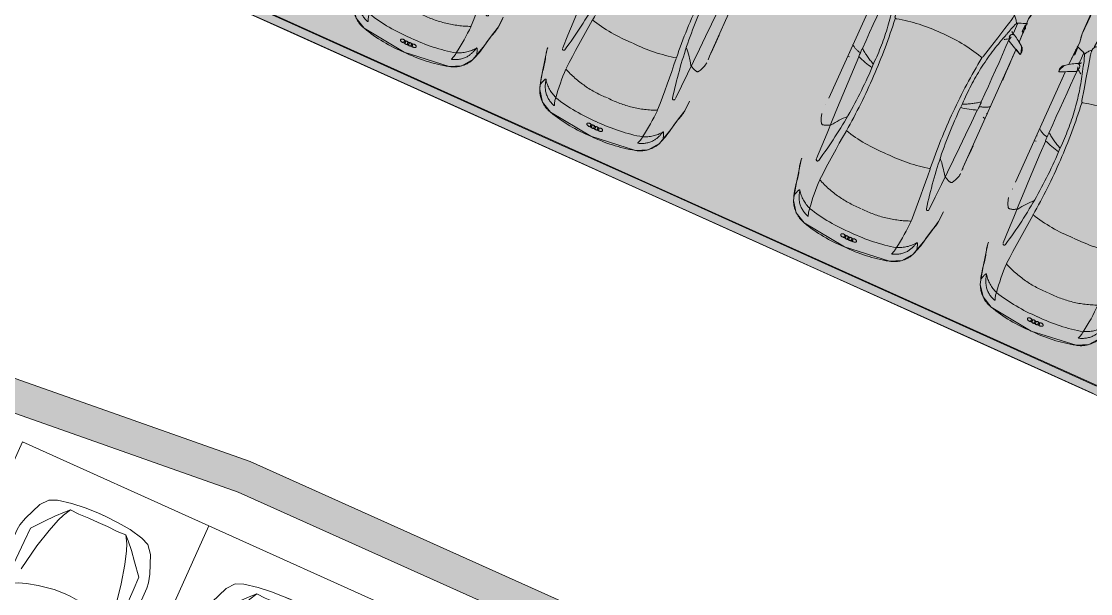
# Model space of a CAD drawing. Header units: metres. Extents: x -13933 to 152404, y -7861 to 21912.
# Drawn here: x 116843 to 118151, y 6094 to 6793 of the extents above; entities that cross this region are included whole.
import ezdxf
from ezdxf.xclip import XClip

# ---------------------------------------------------------------- set-up
doc = ezdxf.new("R2010")
doc.units = ezdxf.units.M
doc.header["$LTSCALE"] = 100
doc.header["$MEASUREMENT"] = 0
doc.header["$XCLIPFRAME"] = 0
doc.layers.get('0').update_dxf_attribs({"color": 9, "lineweight": 9})
for name, color, linetype, lineweight in [('04', 9, 'Continuous', 9), ('06B', 9, 'Continuous', 9), ('06D', 9, 'Continuous', 9), ('09', 9, 'Continuous', 9)]:
    doc.layers.add(name, color=color, linetype=linetype, lineweight=lineweight)

# ---------------------------------------------------------------- blocks, each defined once
blk = doc.blocks.new('p-araba-10')
for points in [[(-193.7946515953372, -2.391985443406156), (-193.7946515953372, 5.335690907420939), (-192.9446603355027, 22.22289716773957), (-191.1343508511054, 38.93531647465716), (-187.6447102801176, 56.59160204151703), (-183.4097955941252, 66.35645079905225), (-173.8844029613829, 74.24433113962004), (-151.2714402148121, 83.47939412597042), (-141.1894990330038, 86.29693780564413), (-134.4818931684131, 87.06637284766475), (-72.47454634953465, 87.27792136419157), (-61.37456853537878, 86.96089897568163), (-45.80797869517119, 86.77968660414628), (-43.98216578320716, 86.69688539662457), (-42.48757636609662, 90.54232733759271), (-39.06058796141588, 95.92556130162848), (-35.28961942424939, 99.56732487659613), (-31.16356867497962, 101.5281495497766), (-25.08713004989841, 101.8897061243915), (-22.62401783232053, 99.42752378272415), (-26.03112483520817, 92.75779106507252), (-28.43438111791329, 88.23908721069164), (-29.23044434502663, 86.74229554577325), (12.67796832371095, 87.5864527811209), (14.66985345240391, 88.35852471650287), (27.59592798743688, 88.18962056421152), (29.71225956566923, 87.5110533529223), (71.74465721946035, 87.11365386146645), (127.907173206855, 86.6577619465679), (159.9596585794788, 87.22787608978979), (177.4583239854255, 87.11279642833686), (187.3207639684406, 85.7044076233724), (198.3576960887148, 82.41805237434164), (207.0429049775849, 78.0176222933078), (214.099722343366, 72.2010371620272), (217.0853713837714, 65.01382188285059), (219.972124850101, 58.06467335952038), (223.2213249290798, 37.27381372782111), (225, 11.23466373271367), (225, -11.23466373271367), (223.2213249290798, -37.27381372758828), (219.972124850101, -58.06467335928755), (217.0853713837714, -65.01382188264688), (214.099722343366, -72.20103716179437), (207.0429049775703, -78.01762229307495), (198.3576960887148, -82.4180523741379), (187.3207639684406, -85.70440762313955), (177.4583239854109, -87.11279642810403), (159.9596585794934, -87.22787608955696), (127.9071732068696, -86.65776194633509), (71.74465721946035, -87.11365386126272), (29.71225956566923, -87.5110533527186), (27.59592798743688, -88.18962056400778), (14.66985345240391, -88.35852471627004), (12.67796832371095, -87.58645278088807), (-29.23044434501207, -86.74229554554041), (-28.43438111791329, -88.23908721042973), (-26.03112483520817, -92.75779106483971), (-22.62401783232053, -99.42752378249132), (-25.08713004989841, -101.8897061241878), (-31.16356867500872, -101.5281495495728), (-35.28961942424939, -99.56732487633415), (-39.06058796141588, -95.92556130139565), (-42.48757636609662, -90.542327337389), (-43.98216578320716, -86.69688539639174), (-45.80797869517119, -86.77968660394255), (-61.37456853537878, -86.9608989754779), (-72.47454634956375, -87.27792136398784), (-134.4818931684276, -87.06637284746101), (-141.1894990330038, -86.2969378054113), (-151.2714402148121, -83.47939412573758), (-173.8844029613974, -74.24433113938721), (-183.4097955941252, -66.35645079881942), (-187.644710280103, -56.5916020412842), (-191.1343508511054, -38.93531647442433), (-192.9446603355027, -22.22289716750674), (-193.7946515953372, -5.335690907188108), (-193.7946515953372, 2.391985443609883)], [(-92.98041732398269, -62.46545957286435), (-126.3407780398411, -56.34466668996902), (-149.4607751506846, -50.64599693204218), (-165.5075315705035, -45.58051337573853), (-173.7420508244977, -42.30905486705887), (-183.4545614163799, -36.92697770516679), (-182.7155649415654, -25.63516972759681), (-183.2434195664391, -12.44380516409001), (-183.2434195664245, 0.1671394717268413), (-183.2434195664245, 12.77808410754369), (-182.7155649415654, 25.96944867107959), (-183.4545614163653, 37.26125664862047), (-177.7537395265099, 42.95992640654731), (-168.4635126345383, 51.50793053877714), (-157.5897250914422, 60.58358933423005), (-142.7042472345783, 72.82517610951619), (-124.6516464637388, 73.24730024398013), (-101.9539330527914, 73.56389284004398), (-79.36179056677794, 73.66942336891951), (-76.8280915909272, 72.40305197508131)], [(-8.335404753743205, -56.67784572679375), (-13.40694145239831, -57.91172201333393), (-38.07109375957225, -63.47266283795761), (-60.31499003176577, -68.83198861042911), (-64.87784118870331, -68.26184810265839), (-69.3266201105871, -66.43739597806415), (-72.97690003838215, -63.58669135610398), (-75.82868263508135, -58.34139306024008), (-79.13674918343895, -49.21913660351129), (-82.78702911124856, -35.30769488208171), (-86.09509565962071, -15.35275732063746), (-87.0076668887341, -5.318274801611551), (-87.00766688874864, 0.1671394717268413), (-87.00766688871954, 5.652553745065233), (-86.09509565959162, 15.68703626409115), (-82.78702911124856, 35.64197382550629), (-79.13674918343895, 49.55341554699407), (-75.82868263508135, 58.67567200369376), (-72.97690003841124, 63.92097029955767), (-69.3266201105871, 66.77167492148874), (-64.87784118871787, 68.59612704611207), (-60.31499003175122, 69.16626755388278), (-38.07109375957225, 63.80694178138219), (-13.40694145236921, 58.24600095675851), (-8.335404753757759, 57.01212467024743)], [(66.19004278817738, 58.56164348551828), (27.51988434643136, 59.35984102963994), (12.69062016495445, 60.61415160492471), (0.9412797245604452, 62.89471571908507), (-31.45496066288615, 70.42057812913845)], [(-92.98041732398269, 62.79973851631804), (-126.3407780398411, 56.6789456333936), (-149.4607751506992, 50.98027587546676), (-165.507531570518, 45.91479231916309), (-173.7420508244977, 42.64333381051256), (-183.4545614163653, 37.26125664862047), (-182.7155649415654, 25.96944867107959), (-183.2434195664245, 12.77808410754369), (-183.2434195664245, 0.1671394717268413), (-183.2434195664391, -12.44380516409001), (-182.7155649415654, -25.63516972759681), (-183.4545614163799, -36.92697770516679), (-177.753739526539, -42.62564746312272), (-168.4635126345383, -51.17365159532346), (-157.5897250914277, -60.24931039077637), (-142.7042472345783, -72.4908971660916), (-124.6516464637388, -72.91302130052645), (-101.9539330527914, -73.22961389661941), (-79.36179056677794, -73.33514442546584), (-76.82809159091268, -72.06877303165675)], [(-2.503063883443246, -52.91634093284665), (-3.05121524563583, -54.57846237601188), (-4.305998191324761, -55.49068843833811), (-8.335404753743205, -56.67784572679375), (-7.271851360201253, -54.46443385783641), (-7.157780788023956, -52.75401129298552), (-12.40505870392371, -22.76459121254447), (-12.74727208340482, -19.79985807240882), (-13.65984331253276, -17.74734995297331), (-17.53826604764617, -15.58081331544963), (-18.6789784211287, -14.21247526355728), (-19.13526403570722, -9.651347035178333), (-19.24933460789907, -3.15173816405877), (-19.24933460789907, 0.1671394717268413), (-19.24933460789907, 3.486017107483348), (-19.13526403572177, 9.985625978602913), (-18.6789784211578, 14.54675420698186), (-17.53826604764617, 15.91509225887421), (-13.65984331253276, 18.08162889642699), (-12.74727208340482, 20.1341370158334), (-12.40505870392371, 23.09887015593995), (-7.157780788038508, 53.0882902364101), (-7.271851360201253, 54.79871280129009), (-8.335404753757759, 57.01212467024743), (-4.305998191339313, 55.82496738173358), (-3.05121524563583, 54.91274131946557), (-2.503063883443246, 53.25061987627123)], [(160.3604593043128, 48.6247026934725), (127.9642189168808, 48.28261818051396), (99.67454573474241, 48.28261818051396), (68.41901938372757, 48.6247026934725), (43.20926827973744, 49.19484424281108), (29.29257532740303, 49.65095623237721), (20.85130143533752, 50.22109778168669), (11.38338574198133, 51.13332384401292), (4.31096703071671, 52.04554886471306), (0.6603977567137918, 52.57220961393613), (-2.503063883443246, 53.25061987627123), (-3.393428625116939, 49.78147154174803), (-4.876354378109681, 41.68546862395305), (-6.929637980749247, 29.59847798552073), (-9.096992155580663, 11.92410557980474), (-9.096992155566113, 2.573792086725006), (-9.096992155580663, 0.1671394717268413), (-9.096992155580663, -2.239513143300428), (-9.096992155580663, -11.58982663638016), (-6.929637980734697, -29.26419904209615), (-4.87635437809513, -41.35118968049937), (-3.393428625116939, -49.44719259835257), (-2.503063883443246, -52.91634093284665), (0.6603977567137918, -52.23793067048246), (4.31096703071671, -51.71126992131758), (11.38338574196677, -50.79904490055922), (20.85130143533752, -49.88681883826211), (29.29257532740303, -49.31667728892353), (43.20926827973744, -48.8605652993283), (68.41901938371302, -48.29042375004792), (99.67454573472787, -47.94833923706028), (127.9642189168808, -47.94833923706028), (160.3604593042982, -48.29042375001882)], [(66.19004278817738, -58.22736454209372), (27.51988434643136, -59.02556208618626), (12.690620164969, -60.27987266147102), (0.9412797245604452, -62.5604367756605), (-31.45496066285705, -70.08629918571387)]]:
    blk.add_lwpolyline(points)
for points in [[(159.4756802741467, 66.29907509915938), (166.0918133708328, 67.2113011614565), (167.1184551721671, 68.57964025491674), (165.8636722264782, 69.60589379382145), (156.2816842979955, 70.86020436907711), (128.6764395377104, 72.68465545213256), (106.0903282231156, 73.82493750921276), (87.72485468602099, 74.85119104814656), (77.73710138334718, 74.99895297260082), (77.38901637254456, 74.3431616359012), (80.31022259528982, 64.01851098496991), (81.10872158932034, 62.08003138376807), (83.2760757641663, 61.73794687080954), (106.8888272171607, 61.96600390713139), (135.634786013863, 63.79045499018684)], [(169.6280227264651, -39.28219476992672), (171.3390929496527, -30.27396578980552), (172.9360892748227, -18.6430881825363), (173.8486605039361, -4.38956194811908), (173.8486605039361, 0.1671394717268413), (173.8486605039506, 4.723840891572762), (172.9360892748082, 18.97736712598998), (171.3390929496381, 30.60824473323009), (169.6280227264651, 39.6164737133513), (166.7762417927006, 48.39664669866033), (165.8358800274873, 50.44915377649886), (160.5886021116021, 50.44915377649886), (160.3604593043128, 48.6247026934725), (159.0193946595827, 36.53771205506928), (157.5364689066045, 19.43348015712399), (156.9661127198342, 8.144687062813318), (156.9661127198342, 0.1671394716977375), (156.9661127198342, -7.810408119388739), (157.5364689066045, -19.09920121369941), (159.0193946595682, -36.2034331116156), (160.3604593042982, -48.29042375001882), (160.5886021116021, -50.11487483307428), (165.8358800274873, -50.11487483304517), (166.7762417927006, -48.06236775523575)], [(174.0634268708236, -36.08940459344011), (175.5463542867364, -27.87937419903756), (176.5729944251361, -19.32725825005036), (177.3714934191812, -10.54708526474132), (177.4855656542786, -1.424828807983431), (177.4855656542786, 0.1671394717268413), (177.4855656542786, 1.759107751437113), (177.3714934191812, 10.8813642081368), (176.5729944251361, 19.66153719344584), (175.5463542867073, 28.21365314243303), (174.0634268708236, 36.42368353686471), (173.0367867324239, 41.09884028341911), (173.1508573046012, 43.72148995210591), (174.5197124853875, 45.20385652217373), (178.0559218410199, 45.65996955333685), (184.1016987509647, 46.4581670974585), (193.2273994019633, 48.39664669868944), (197.4480371794489, 49.42290023759415), (199.843534161555, 49.30887171938957), (201.6686732940288, 47.14233612340468), (202.5812445231568, 43.60746143395954), (204.7485986979882, 36.87979656802781), (206.6878100655594, 26.73128553082643), (208.1707358185231, 18.63528261297324), (209.0833053847746, 12.4777592964092), (209.6536615715158, 6.89037752909644), (209.539590999324, 4.951897927894606), (208.6270214331016, 3.013418326692772), (207.7144502039591, 1.188966202098526), (207.7144502039737, 0.1671394717268413), (207.7144502039591, -0.8546872586739482), (208.6270214331016, -2.679139383268193), (208.6270214331016, -2.679139383268193), (209.539590999324, -4.617618984470027), (209.6536615715158, -6.556098585671861), (209.0833053847455, -12.14348035298462), (208.1707358185231, -18.30100366957777), (206.6878100655594, -26.39700658737274), (204.7485986979882, -36.54551762460324), (202.5812445231568, -43.27318249050586), (201.6686732940288, -46.8080571799801), (199.8435341615695, -48.97459277596501), (197.4480371794634, -49.08862129414046), (193.2273994019633, -48.06236775526485), (184.1016987509647, -46.12388815400481), (178.0559218410344, -45.32569060988317), (174.5197124854021, -44.86957757877826), (173.1508573045867, -43.38721100868133), (173.0367867324094, -40.76456133999454)], [(159.4756802741467, -65.9647961557348), (166.0918133708328, -66.87702221800282), (167.1184551721671, -68.24536131146306), (165.8636722264491, -69.27161485036775), (156.2816842979809, -70.52592542565253), (128.6764395377104, -72.35037650867889), (106.0903282231156, -73.49065856578818), (87.72485468602099, -74.51691210466379), (77.73710138333263, -74.66467402914714), (77.38901637254456, -74.00888269247663), (80.31022259527526, -63.68423204151622), (81.10872158933489, -61.74575244031439), (83.27607576415176, -61.40366792735585), (106.8888272171461, -61.6317249637068), (135.6347860138776, -63.45617604673316)]]:
    blk.add_lwpolyline(points, close=True)
blk = doc.blocks.new('p-carpark_std')
at = {"layer": '06D'}
blk.add_lwpolyline([(-500, -125), (0, -125), (0, 125), (-500, 125)], close=True, dxfattribs=at)
at = {"layer": '04'}
blk.add_blockref('p-araba-10', (-265, 0), dxfattribs=at)
blk = doc.blocks.new('Rectangular Mul_ ÇATI KATI2')
at = {"layer": '06B'}
for p, q in [((2522.257784961755, 1084.905025806298), (2642.257784961754, 1084.905025806297)), ((2642.257784961754, 1074.905025806297), (2522.257784961755, 1074.905025806298))]:
    blk.add_line(p, q, dxfattribs=at)
blk = doc.blocks.new('Group-321-1')
at = {"lineweight": 0}
for p, q in [((384783.0404226189, 69371.03703737732), (384783.0454955257, 69371.02952570902)), ((384784.4115424383, 69370.33322623753), (384784.4024818865, 69370.33296943169))]:
    blk.add_line(p, q, dxfattribs=at)
blk.add_lwpolyline([(384781.5515142901, 69367.98434943637), (384781.7489756022, 69367.69058126317), (384781.7548534236, 69367.68634296917), (384781.7923387385, 69367.64408719695), (384781.826259134, 69367.61685041881), (384782.0711422035, 69367.46127779443), (384782.3402966903, 69367.35298919129), (384782.3816751229, 69367.34140437085), (384782.4452552769, 69367.33317311786), (384782.7990547579, 69367.34397295988), (384783.036277071, 69367.49413952335), (384783.1020985211, 69367.55806925843), (384783.1402993364, 69367.58425538782), (384783.2058003336, 69367.66632236853), (384783.5053245599, 69368.23258221608), (384783.540306937, 69368.33224291622), (384783.6890093816, 69368.59966389736), (384783.7466077069, 69368.6084239063), (384783.8084187516, 69368.66262315822), (384783.8147476728, 69368.6843675388), (384783.7336735199, 69368.6843675388), (384784.4562495247, 69370.08700017455), (384784.536334641, 69370.2161617595), (384784.6671285072, 69370.4777350574), (384784.7897134165, 69370.73858226684), (384784.819535446, 69370.85867902258), (384784.8615447482, 69371.01198618795), (384784.907766177, 69371.2301975283), (384784.8820960541, 69371.3837804609), (384784.7923171953, 69371.51100635812), (384784.3138549381, 69371.83118594532), (384783.7776961802, 69372.0326255127), (384783.6197348419, 69372.03176459095), (384783.4799804747, 69371.96309589971), (384783.4374216382, 69371.9222494662), (384783.3299404929, 69371.79881007994), (384783.1493434826, 69371.58060250159), (384783.0088543631, 69371.32894572419), (384782.874466604, 69371.0739785558), (384782.8142959055, 69370.9298333333), (384782.0989579112, 69369.5315053641), (384782.0492403426, 69369.59011353157), (384782.0345796579, 69369.57315460613), (384782.0265719897, 69369.49133745974), (384782.0530293756, 69369.43943073365), (384781.9224232807, 69369.16272069358), (384781.8618378587, 69369.07620232357), (384781.572733821, 69368.4935200099), (384781.5478329869, 69368.4016861774), (384781.5487652928, 69368.35456400849), (384781.535104096, 69368.2638132716), (384781.5515142901, 69367.98434943637)], close=True, dxfattribs=at)
for centre, radius, start, end in [((384784.3200433344, 69371.04522039733), 1.244267272932652, 132.4655380697325, 142.7244158092593), ((384783.7002488226, 69371.6913544825), 0.3498021483591383, 77.58661068379296, 129.0275571541324), ((384783.3656927163, 69370.12154418147), 1.954988160792558, 60.96601148066394, 77.83400075226027), ((384783.7202785564, 69371.82730503439), 0.2983663543140856, 161.3049374906192, 177.743599169579), ((384783.5083511993, 69371.84107766264), 0.0862314491859874, 181.3459599537109, 189.6397386832451), ((384783.6239929062, 69371.45449564197), 0.4181482123973927, 82.5082130728109, 117.4781367208745), ((384783.7431655147, 69371.57129641499), 0.4025143222824345, 118.7200405959984, 140.7847687057622), ((384786.159974889, 69370.09974605514), 3.047871568934975, 144.4512639894666, 151.4415190125865), ((384783.680325825, 69371.6404067432), 0.312480107745655, 79.03531116137512, 114.6796663962398), ((384783.8911569568, 69371.74893458892), 0.2435775742046316, 127.2849191610867, 150.4820625111644), ((384783.1339376865, 69369.63706716785), 2.300484933354411, 61.7007492894186, 76.26458323917203), ((384783.7368842547, 69371.94078550737), 0.0070138906523912, 14.30737728654492, 65.78766829894647), ((384783.4780704501, 69370.06385943378), 1.95498816084812, 47.82212561582031, 64.69011485358692), ((384782.5382675502, 69372.33731877894), 0.9574641858481436, 316.2185710409952, 325.7418044744119), ((384783.4275220588, 69371.82806669494), 0.0044218996027969, 198.8504189284605, 328.8627297751233), ((384784.1758989197, 69371.76587521982), 0.0116228077802083, 115.4858821309777, 202.8384480021364), ((384784.2047976461, 69371.77977778294), 0.0436816092483191, 204.9366467582744, 291.6010371563049), ((384784.1827314048, 69371.75273581482), 0.0264285725199241, 86.25131350310285, 116.6000344669025), ((384784.1802174372, 69371.71738374222), 0.0618696848978988, 44.04057309094982, 86.06863463306861), ((384784.218950953, 69371.74828310356), 0.0100725345705801, 111.9283104300689, 196.7628904811233), ((384784.245017412, 69371.75461838322), 0.0368322690439756, 193.5154874138824, 249.2754029825842), ((384784.226715495, 69371.73132559302), 0.0287379628545424, 93.4708897569202, 113.7003470534444), ((384784.215737871, 69371.75099650183), 0.0129126003587845, 292.5149725822491, 43.91301186059133), ((384784.2217792669, 69371.69202346112), 0.0680624771396786, 58.34094723028844, 87.30825091934582), ((384784.2512866112, 69371.76084167145), 0.0450205052383476, 244.6107160294459, 282.6821737362323), ((384784.266549536, 69371.72705086012), 0.0152877514780457, 157.3959095720804, 204.4646875178178), ((384784.2938193696, 69371.73900913072), 0.0450205049078826, 202.9739526592234, 241.0454105083228), ((384784.2639588178, 69371.72678129884), 0.0130583123064995, 105.2380549100657, 152.0925405282488), ((384784.2396135595, 69371.72114288357), 0.0339160089870706, 22.28965877449798, 58.16624635326638), ((384784.2574662653, 69371.73171340469), 0.0152877516284439, 281.1914392787127, 328.2602167012451), ((384784.2683673544, 69371.70638323901), 0.0339160089425257, 67.48988053183197, 103.3664676801319), ((384784.2587574183, 69371.72945123544), 0.0130583121902756, 333.563584708396, 20.4180717973747), ((384784.292417197, 69371.73028754357), 0.0368322691756745, 236.3807232756979, 292.1406388998525), ((384784.2551028978, 69371.67491806857), 0.0680624771660405, 38.34787549762579, 67.31517932069293), ((384784.3065419157, 69371.70438576999), 0.0129126003619169, 81.74311441453403, 193.141154583526), ((384784.3363048409, 69371.71227366879), 0.043681609322776, 194.0550892317754, 280.7194796334733), ((384784.3024642308, 69371.70541480399), 0.01007253459776, 288.8932358830022, 13.72781480011426), ((384784.2841596418, 69371.70183886975), 0.0287379630892161, 11.95577948215946, 32.18523628089459), ((384784.2999360788, 69371.6559308244), 0.0618696846305092, 39.58749169758675, 81.61555320856033), ((384793.5272064585, 69365.62204652262), 11.96680530893938, 150.1372720717108, 152.8972310905396), ((384783.6080829738, 69371.27260708438), 0.5525423945704754, 133.0236941956187, 146.1227845706138), ((384783.2195127354, 69369.59314053798), 2.300484933358805, 49.39154326351768, 63.95537709086441), ((384784.3418542116, 69371.6806885121), 0.0116228078840048, 282.8176808536799, 10.17024456856148), ((384784.3271952625, 69371.67858090076), 0.0264285726363793, 9.056091890992866, 39.4048127679727), ((384800.1056264557, 69364.19625620602), 18.17990201205225, 156.1349588412521, 158.2411111303297), ((384783.2748803343, 69371.42358390622), 0.0158656320071467, 339.003904687722, 150.3983213057386), ((384783.4050481375, 69370.21541081375), 1.343000516641577, 60.01738873332177, 86.68797196595672), ((384784.5585694397, 69371.25076890897), 0.3498021485358823, 356.6285692132683, 48.06951584809453), ((384865.0478565178, 69325.718902895), 93.69606463265801, 150.8030725621275, 151.6277473261973), ((384777.8715314694, 69372.85345975014), 5.605247355084512, 330.8944123424992, 345.1643524666977), ((384783.5313988864, 69370.15055356114), 1.343000516431742, 38.96815450401051, 65.63873755694424), ((384781.8315180973, 69372.32159134217), 3.047871569132416, 334.2146073840299, 341.2048623741222), ((384784.4940709949, 69371.43945206945), 0.2435775744201498, 335.1740638174758, 358.3712070646293), ((384784.410565533, 69371.05073911423), 0.4181482126543444, 8.177989688528863, 43.14791337133943), ((384784.739884166, 69371.42593443386), 0.007013890488563001, 59.86845844248861, 111.348749926108), ((384784.5287863645, 69371.20488245763), 0.3124801078493274, 10.97646013994169, 46.62081514681707), ((384784.4360016789, 69371.21565586214), 0.4025143225143703, 344.8713578246735, 6.936085858047674), ((384783.6722759097, 69371.37772666202), 1.244267272650692, 342.9317105809953, 353.190588269219), ((384783.7734386867, 69370.61255045596), 1.010455724059688, 153.0694778982191, 161.9185911851493), ((384783.1167923395, 69370.8332581143), 0.3186275708637596, 120.9728856795587, 155.4755557488732), ((384782.9706170958, 69371.07419906514), 0.0368887230569643, 91.80000956888539, 120.3439243344244), ((384782.9629824776, 69371.07908416017), 0.0326344118359172, 45.48642201566353, 78.55436450792334), ((384782.8486255968, 69370.93316240872), 0.2178507720010953, 28.76175149546496, 50.9847501003894), ((384784.8286298975, 69371.10886236947), 0.0044218994446907, 156.7933951792741, 286.8057034424609), ((384784.792084843, 69371.18212282412), 0.0862314492585211, 296.016387643213, 304.3101665108914), ((384784.6573576429, 69371.34629185747), 0.2983663541265296, 307.9125272197693, 324.351188955416), ((384822.9408911379, 69349.52026877638), 45.48090917561267, 151.9178272061257, 153.8966286939996), ((384776.6074931544, 69373.5829487619), 7.123628307055153, 326.0793961133, 338.1164433750532), ((384784.1505833879, 69371.13774394048), 1.110373976815149, 185.5929860547506, 197.2706345992854), ((384782.7340587102, 69368.932494688), 2.053129795241379, 60.68216725469162, 76.50320586801631), ((384768.9055667257, 69380.21159585133), 18.17990201197529, 327.4150153400575, 329.5211675918141), ((384785.7607760822, 69370.68316910429), 0.9574641856548224, 159.9143219344002, 169.4375553464991), ((384784.272049805, 69370.93178548297), 0.5525423943988907, 339.5333418177627, 352.6324322789538), ((384782.8801234989, 69368.85751799813), 2.053129795126458, 49.15292047915002, 64.97395933781989), ((384788.9004862178, 69367.19217391433), 5.605247355051272, 140.4917738339094, 154.7617140281527), ((384699.7854853228, 69410.54992655918), 93.69606463261509, 334.0283790765118, 334.8530537861511), ((384773.8987516132, 69375.69755194742), 11.96680530874396, 332.7588953542664, 335.5188543458619), ((384784.5889532362, 69370.74905558713), 0.0158656321567198, 335.2578058237369, 146.652221711764), ((384790.2300502175, 69366.59033784733), 7.123628307177032, 147.5396829630128, 159.5767301286856), ((384783.8462355316, 69371.29396909924), 1.11037397676685, 288.3854918774865, 300.0631404692817), ((384784.4389430626, 69370.11683466512), 0.2178507722216231, 74.67137631840478, 96.89437483386291), ((384784.2014482712, 69370.27649209213), 0.3186275708698421, 330.1805708137133, 4.683240604397084), ((384784.4908480612, 69370.29481366627), 0.0326344118661757, 47.10176180129525, 80.1697042691917), ((384784.4824284086, 69370.29816940802), 0.0368887229124478, 5.312201861807474, 33.85611631798246), ((384821.1878617357, 69350.01289725953), 43.56496261790569, 152.4768734628505, 153.5907061841437), ((384782.4964555969, 69369.9749909546), 0.2387884675881178, 70.63492537720325, 104.3906069724314), ((384782.7293223899, 69369.20786341075), 0.9545311043662441, 86.62790421040638, 100.5160201591195), ((384782.5618396718, 69370.15329435584), 0.0058476883975403, 151.7804776858651, 223.8989130914362), ((384825.2730058789, 69347.60695140138), 48.30265178816379, 152.0551005723645, 152.1719452873196), ((384782.4027800147, 69368.6924993447), 1.563621213239428, 74.98539193690318, 82.5895034223858), ((384783.6393448883, 69370.68138230266), 1.010455724038191, 323.7375350634988, 332.5866484991483), ((384780.1045679153, 69371.44513727463), 2.972654988612402, 314.8855468710587, 333.6766171440912), ((384743.6697706304, 69390.21102161384), 45.48090917596133, 331.7594977081923, 333.7382992418987), ((384783.1066297747, 69369.01418730992), 0.9545311044009102, 25.14010633848291, 39.0282223038683), ((384782.8782287625, 69368.44844618438), 1.56362121325601, 43.06662273578132, 50.67073440441602), ((384782.098825665, 69369.52556623396), 0.07995125130081401, 143.4718717064225, 205.3483243032675), ((384782.9195613969, 69369.91120294857), 0.986771052513436, 205.1819552525269, 214.4777125467105), ((384782.1495170811, 69369.49737355059), 0.1376712735919119, 137.1664338394829, 146.6021581154718), ((384967.4627986772, 69508.00272714767), 231.3789947734501, 216.7416157136026, 216.7940108203771), ((384678.7516665729, 69458.2207693468), 136.450565060422, 319.2526015187024, 319.4925882230672), ((384782.514923584, 69369.58202828282), 0.0185971796773038, 41.38587348726872, 155.3161465843415), ((384783.9579523336, 69371.21199646419), 2.158500350013701, 228.5421561994104, 243.7224231827864), ((384786.4545019648, 69368.18564510044), 2.972654988729948, 151.9795091467883, 170.7705794288091), ((384740.7557081665, 69390.99062567906), 48.30265178813734, 333.4841811311338, 333.6010257834328), ((384795.1786366188, 69363.07501582892), 14.58723217685821, 154.131932185875, 155.3338004803066), ((384782.12392833, 69369.36343779713), 0.0208682048374519, 210.1337502563614, 261.9010480954536), ((384782.1219502368, 69369.34509301705), 0.0094106451753982, 178.2703908717264, 230.3207191817169), ((384782.1321205707, 69369.37989430026), 0.0385583782957723, 287.171053284051, 347.5367777232382), ((384781.9661107239, 69369.54334083943), 0.2494251296583731, 316.3484353704709, 326.7202074930113), ((384782.1505732414, 69369.37410034241), 0.0193525761953757, 352.1472999411857, 47.07927246585621), ((384782.2653205382, 69368.91444785756), 0.4843113183250864, 94.4328073924962, 101.9444058529415), ((384782.1667148628, 69369.41423542725), 0.0111774059663441, 312.8598860043378, 34.81050539448773), ((384782.2279977844, 69369.38900550512), 0.0083074887732057, 38.23228437482054, 92.0308323370829), ((384745.0919206057, 69389.07379500679), 43.56496261794364, 332.0654201917997, 333.1792529147895), ((384783.9724497939, 69369.42921240196), 0.0058476883722028, 261.7572125040324, 333.8756493155701), ((384783.8656865405, 69369.27214939585), 0.238788467603148, 21.26551931947093, 55.02120103576603), ((384781.8011505918, 69367.55738424876), 1.667026785979498, 81.88636859993944, 84.94229609538489), ((384782.0653454593, 69369.21232467062), 0.0035137453124988, 147.6525392057015, 275.801275964945), ((384791.1445365428, 69364.80545010675), 10.09567924637132, 153.389795120458, 154.106662977346), ((384781.4440564258, 69369.96942800487), 0.9861543805361744, 309.9161742944115, 319.8631083056857), ((384782.0851622913, 69369.29985552678), 0.0488975542694614, 5.779055627024446, 50.9892651037068), ((384782.1315955954, 69369.39582904265), 0.054101346892036, 258.6932034876902, 282.7156460172121), ((384784.018856284, 69371.18073378534), 2.158500350037418, 241.9337030407994, 257.1139701947554), ((384783.0276578172, 69368.32429630242), 1.387263075282165, 142.8162607961192, 147.1796447808551), ((384782.0500725403, 69369.26028403842), 0.0543016107197016, 255.4486190132045, 293.8595052256877), ((384782.3152485478, 69369.20194695273), 0.2414633490335972, 178.311176037347, 202.8016539544177), ((384782.0802959231, 69369.20745194767), 0.0065910963693464, 121.6403048658037, 166.7714618673126), ((384782.1584124901, 69369.07403078822), 0.0723333247977811, 153.7581970164235, 202.5543009926437), ((384782.2723870996, 69369.02588451227), 0.1960015393010728, 137.8698248164604, 155.4347593373984), ((384787.0531752221, 69366.13740280231), 5.965444346038106, 150.4859381148569, 156.7364650485879), ((384789.1280892799, 69366.44559309975), 7.518706228063415, 159.6869696588059, 166.351560767887), ((384782.081767011, 69369.05536290497), 0.0048078029205758, 20.93842580388289, 175.9316898251757), ((384782.8575929597, 69369.5028645388), 0.8908880835858148, 210.0252118511443, 235.5657263307474), ((384916.0428692807, 69336.41654079402), 136.4505650603141, 166.163538255242, 166.4035248560552), ((384783.535627186, 69369.05808970696), 0.0185971797512997, 330.3399798796877, 84.27025324804757), ((384783.6274330568, 69370.50178279419), 2.151138606382601, 233.7693723993977, 242.935324073966), ((384783.54604492, 69368.7124371674), 0.0083074889180692, 33.62529393752668, 87.42384260969322), ((384783.1386963838, 69368.46613426688), 0.4843113183116575, 23.71172052802407, 31.22331903545619), ((384783.6344523101, 69370.4981797329), 2.151138606369366, 242.7208023194934, 251.8867539776508), ((384784.4746301554, 69368.4138006111), 0.986154380546764, 165.793018057383, 175.739952030911), ((384774.624146454, 69373.28555112693), 10.09567924627692, 331.5494633472379, 332.2663313727987), ((384783.5568694275, 69368.54441179225), 0.0488975541103994, 74.66686139083411, 119.877070890817), ((384770.8665620931, 69375.55467562375), 14.58723217680829, 330.3223259399804, 331.5241941538019), ((384783.5945304599, 69368.62922294658), 0.0385583783638112, 138.119348756019, 198.4850731161236), ((384783.607783936, 69368.63808505546), 0.0541013465061648, 202.9404803543278, 226.9629228572176), ((384783.5790662786, 69368.64083888808), 0.0193525762280166, 78.57685456609488, 133.5088265712049), ((384783.5721818515, 69368.60067290803), 0.0094106453711274, 255.3354071543315, 307.3857353745208), ((384783.5859344696, 69368.61297369262), 0.0208682049644928, 223.755078100961, 275.522375956357), ((384783.8241060239, 69368.58961106937), 0.2494251295861567, 158.9359187462275, 169.3076908972171), ((384783.5672203709, 69369.578752353), 0.9867710528856712, 271.1784137743861, 280.4741711580764), ((384783.6022679833, 69368.67734995321), 0.0111774059668472, 90.84562145838028, 172.7962398346345), ((384788.1969488005, 69600.02189305398), 231.3789947734216, 268.8621154051777, 268.9145106185428), ((384783.7323015347, 69368.68708479892), 0.0799512512683751, 280.3078022265083, 342.1842546616202), ((384783.6798451307, 69368.71183904549), 0.1376712734655701, 339.0539681991913, 348.4896925480284), ((384781.8971335092, 69368.35772794568), 0.3520556503604513, 155.674600036337, 172.8272365742936), ((384783.2715557018, 69369.29037283272), 0.8908880832961521, 250.0903999861584, 275.6309143837634), ((384783.3306810764, 69368.47229221054), 0.0723333248765244, 283.1018253822615, 331.8979294430074), ((384783.225122789, 69368.53683462628), 0.1960015392361341, 330.2213669267638, 347.786301640769), ((384783.3431940654, 69368.67429102039), 0.2414633488211516, 282.854472456326, 307.3449501831015), ((384783.4846254347, 69368.48659390149), 0.0065910965856936, 318.8846656675594, 4.015819336332199), ((384783.5451708903, 69368.49283333213), 0.0543016106825458, 191.7966211245935, 230.2075072471659), ((384783.4972995813, 69368.47728660278), 0.0035137453697357, 209.8548504763201, 338.0035861865044), ((384782.3066148866, 69367.29792377226), 1.667026786108718, 40.7138300218205, 43.76975784659761), ((384781.8006690071, 69368.14100545777), 0.280929753177643, 142.9980094470155, 163.9070246264475), ((384764.3471729328, 69370.88590239074), 17.38678604634456, 351.3261701355285, 351.6312925582594), ((384781.2507015888, 69368.37223716514), 0.2985871932513548, 356.6067216570964, 5.66016134063183), ((384781.6108113529, 69368.28765831693), 0.0411438464539288, 126.4312649320135, 146.9765236121961), ((384781.5893623901, 69368.31792605919), 0.0039790854840795, 74.7911836373757, 133.7856326445535), ((384781.5844523271, 69368.31345056061), 0.0102270300912391, 1.637601306852396, 54.39629475396457), ((384781.5006214761, 69368.30128172236), 0.09488540598161099, 358.816994299394, 7.383893231302007), ((384782.2011879791, 69368.28944747361), 0.605781818662173, 179.0659416800502, 219.4797755979875), ((384777.1322378698, 69372.60319780724), 7.518706227856923, 319.3045656259003, 325.9691568272747), ((384783.3601909798, 69368.39913358222), 0.0048078029345668, 309.7244379823752, 104.7176999173818), ((384782.2147994305, 69368.74154560432), 1.387263075243672, 338.4764815404474, 342.8398656467571), ((384782.1372638864, 69368.15895853838), 0.6112208503833017, 170.0439005854987, 196.5990624265012), ((384783.5739930696, 69367.65105117156), 1.842265409779598, 162.0198581950229, 174.3283621307194), ((384778.0913312027, 69370.73761757957), 5.965444345839508, 328.9196613507256, 335.1701882821022), ((384782.3165630052, 69368.28534245209), 0.8221291455187598, 201.4761581976096, 226.3392365936705), ((384782.1191241487, 69367.79541977035), 0.3802511141003176, 174.3104731621578, 196.6697420161616), ((384781.9366804476, 69367.80858158108), 0.2188669085750566, 213.4366515774982, 228.8732714406686), ((384781.862583654, 69367.70928803753), 0.0958410027359276, 222.8672589702789, 244.0074838356121), ((384781.9404698478, 69367.68894818542), 0.1449324580838845, 160.421482749868, 200.1827664714714), ((384781.8273504815, 69367.73204394888), 0.0243161162774968, 63.76494991939244, 169.9952658025476), ((384784.0991778646, 69371.38049728776), 4.273889901050794, 238.0489160236515, 242.634110258559), ((384781.3492981714, 69368.79301194695), 1.842265409917504, 311.3277641313319, 323.6362681777017), ((384782.9009679686, 69367.8424484893), 0.3520556507087822, 312.828889903144, 329.9815262294022), ((384781.8297528776, 69367.64896682558), 0.0272133221992764, 202.2017716436486, 232.2843354215208), ((384782.6953174758, 69368.71429539406), 1.399874235631634, 231.6245645209734, 243.520375042481), ((384781.9794815796, 69367.56597502658), 0.00393016241724, 106.1480038918371, 191.2356342870595), ((384781.9925914532, 69367.56896170812), 0.0173747610563239, 192.4725242850968, 226.4338394067552), ((384781.9841570789, 69367.54772153107), 0.0227713724609817, 79.74326276873546, 104.6743466444739), ((384782.0763397061, 69367.65717715042), 0.1390124710729419, 226.4812893768036, 253.2418444075125), ((384781.9679435661, 69367.46729640094), 0.104786947275816, 43.02744566408024, 79.06399564217247), ((384782.0325342914, 69367.53539302167), 0.0039301626079234, 108.0078665659346, 193.0954979226211), ((384782.0455403257, 69367.53880361159), 0.0173747611132521, 194.3323887197008, 228.293703100671), ((384782.0377997459, 69367.51730088591), 0.0227713723763501, 81.60312753151732, 106.534210751136), ((384782.1263814225, 69367.62969063593), 0.1390124710983048, 228.3411537296626, 255.10170880669), ((384782.042998359, 69367.54591466028), 0.0228623931432975, 252.8527719302951, 277.4763585965605), ((384782.0242049767, 69367.43639191361), 0.1047869471821187, 44.88731007092645, 80.92386002675111), ((384782.022284549, 69367.51841321128), 0.030184117365996, 24.43778123601803, 42.48023936365997), ((384782.0456562727, 69367.52817047927), 0.0049340362184041, 273.6821905129262, 33.68219178308403), ((384784.0734452069, 69371.3937061488), 4.273889901074466, 243.0220161175712, 247.607210357313), ((384782.668248841, 69368.04969990898), 0.6057818186550332, 266.1763506422281, 306.5901848306168), ((384782.7811054278, 69367.6377364765), 0.2809297532821471, 321.7491018256342, 342.658117023229), ((384783.0862381876, 69367.48736692885), 0.0948854059176445, 118.2722331390893, 126.839132111113), ((384795.1853947904, 69355.05629817258), 17.38678604633298, 134.0248337296906, 134.3299561979311), ((384783.0472591229, 69367.56257547026), 0.0102270301144433, 71.25983290709485, 124.0185261504152), ((384783.0109369656, 69367.56895817883), 0.0411438464094715, 338.6796030238081, 359.2248616074733), ((384783.0480334304, 69367.56917389837), 0.0039790853336872, 351.8704943628009, 50.86494417038347), ((384783.2895747219, 69367.32566078022), 0.2985871930353492, 119.995965032492, 129.049404645721), ((384782.7254130076, 69368.69884702105), 1.399874235663832, 242.1357512690006, 254.031561633046), ((384782.0856428842, 69367.5070749807), 0.0049340361836441, 90.11406990416125, 210.1140720258274), ((384782.1018671087, 69367.51473624732), 0.0228623932079406, 206.3199036467378, 230.943489885124), ((384782.0905347122, 69367.48222519677), 0.0301841173821539, 81.31602286477012, 99.35848025596957), ((384782.1757827104, 69367.60433240255), 0.1390124710651526, 230.5544175494868, 257.3149725257593), ((384782.0966686701, 69367.51740466391), 0.0228623930939039, 254.7126363867601, 279.3362230561346), ((384782.0782822861, 69367.40863342576), 0.1047869470903695, 44.73226628780361, 80.76881625816543), ((384782.0768583336, 69367.48924543503), 0.0301841174668981, 26.29764567827616, 44.3401035592378), ((384782.099901072, 69367.49975609347), 0.0049340363351814, 275.5420560551542, 35.54205451561253), ((384782.1403507636, 69367.47956273769), 0.0049340363000382, 91.97393460065119, 211.973935471551), ((384782.1563177943, 69367.48774652643), 0.0228623929562839, 208.179767933893, 232.8033541215398), ((384782.1460465161, 69367.45488480931), 0.030184117315496, 83.17588705196574, 101.2183454130342), ((384782.2272866086, 69367.57969441717), 0.1390124711764063, 232.4142818747512, 259.1748370846415), ((384782.1490580919, 69367.48566678428), 0.017374760919182, 257.3624225700835, 291.3237376171514), ((384782.1361889694, 69367.38093415352), 0.1047869472207114, 46.59213081778669, 82.6286806264869), ((384782.1360986119, 69367.46684297836), 0.0227713724816486, 19.1219158435863, 44.05299919335773), ((384782.153868352, 69367.47311089128), 0.0039301625266179, 292.5606285544276, 17.64826017318684), ((384782.2044273679, 69367.46022396332), 0.0173747609343597, 259.2222874933464, 293.1836022734426), ((384782.1920856431, 69367.44098947325), 0.0227713724379093, 20.98178005935979, 45.91286328079482), ((384782.2096425963, 69367.4478308022), 0.00393016250336, 294.4204922045912, 19.5081227562845), ((384782.3323026803, 69367.48781600955), 0.1449324580284345, 285.4733600371055, 325.2346436156128), ((384782.3146730294, 69367.69504234257), 0.3802511142623957, 288.9863843949592, 311.3456532616339), ((384782.4332587368, 69367.42102446435), 0.0243161161897754, 315.6608603763217, 61.89117663580637), ((384782.5994852304, 69367.92169515246), 0.6112208505875798, 289.0570639881478, 315.6122256565617), ((384782.3942307805, 69367.43638762094), 0.0958410028102468, 241.6486427703407, 262.7888675763328), ((384782.364355668, 69367.37454923353), 0.0272133223830799, 253.3717913403474, 283.4543547948513), ((384782.431717333, 69367.55447361052), 0.2188669085771363, 256.7828547440725, 272.2194747242026), ((384782.5976590696, 69368.14105269796), 0.8221291456024497, 259.3168899770112, 284.1799681154629)]:
    blk.add_arc(centre, radius, start, end, dxfattribs=at)
blk = doc.blocks.new('Group-322-1')
for p, q in [((384781.2966316729, 69370.15966860272), (384781.2702521096, 69370.0915810887)), ((384781.3309641568, 69370.2104697988), (384781.2966316729, 69370.15966860272)), ((384781.5742777753, 69369.973699667), (384781.3309641568, 69370.2104697988)), ((384781.1990561203, 69370.00453540025), (384781.1618778257, 69369.97313559407)), ((384781.2351737056, 69370.03731856635), (384781.1990561203, 69370.00453540025)), ((384781.7840171732, 69369.47056705169), (384781.1997322143, 69370.00397158567)), ((384781.2556898023, 69370.01723791294), (384781.2351737056, 69370.03731856635)), ((384781.2702521096, 69370.0915810887), (384781.2556898023, 69370.01723791294)), ((384781.9623075615, 69369.39405936758), (384781.2556904472, 69370.01686126401)), ((384781.2556904472, 69370.01686126401), (384781.2754445061, 69369.99908607303)), ((384781.1618778257, 69369.97313559407), (384781.1406990381, 69369.9383064104)), ((384781.1406990381, 69369.9383064104), (384781.6919448003, 69369.43474844545)), ((384781.6544890143, 69369.86906011369), (384781.5742777753, 69369.973699667)), ((384781.7823085762, 69369.66068357282), (384781.6544890143, 69369.86906011369)), ((384781.9441065457, 69369.42450143059), (384781.7823085762, 69369.66068357282)), ((384781.6182764193, 69369.3950493086), (384781.6228159526, 69369.410935877)), ((384781.6494249494, 69369.36209115737), (384781.6182764193, 69369.3950493086)), ((384781.6228159526, 69369.410935877), (384781.7921490121, 69369.46948593174)), ((384781.6889143468, 69369.35947822875), (384781.6494249494, 69369.36209115737)), ((384781.7937180371, 69369.38451318267), (384781.6889143468, 69369.35947822875)), ((384781.7663819641, 69369.38067696782), (384781.9464483797, 69369.21768066562)), ((384781.7921490121, 69369.46948593174), (384781.8012634439, 69369.46466192513)), ((384781.8225679473, 69369.39118342352), (384781.7937180371, 69369.38451318267)), ((384781.8012634439, 69369.46466192513), (384781.8316628702, 69369.4192959392)), ((384781.8894124917, 69369.36312169716), (384781.8225679473, 69369.39118342352)), ((384781.8240559072, 69369.44527857442), (384781.8377311785, 69369.45634575747)), ((384781.8316628702, 69369.4192959392), (384781.8726861343, 69369.40491804168)), ((384781.8377311785, 69369.45634575747), (384781.8620362918, 69369.44348156192)), ((384781.8620362918, 69369.44348156192), (384781.8992648272, 69369.41829226926)), ((384781.908398824, 69369.36222441617), (384781.8894124917, 69369.36312169716)), ((384781.8992648272, 69369.41829226926), (384781.920532629, 69369.385060956)), ((384781.917514676, 69369.37203770633), (384781.908398824, 69369.36222441617)), ((384781.9691917831, 69369.30809108747), (384781.9114439378, 69369.36061321036)), ((384781.920532629, 69369.385060956), (384781.917514676, 69369.37203770633)), ((384781.9862521561, 69369.35965170136), (384781.9441065457, 69369.42450143059)), ((384781.9699670123, 69369.32571199241), (384781.9862521561, 69369.35965170136)), ((384781.9978159478, 69369.3289852735), (384781.9767450062, 69369.34831438785)), ((384781.9625411526, 69369.22983487732), (384782.0080103743, 69369.30884947316)), ((384781.9659320429, 69369.23621621933), (384781.9699670123, 69369.32571199241)), ((384782.0080103743, 69369.30884947316), (384781.9978159478, 69369.3289852735))]:
    blk.add_line(p, q)
blk.add_lwpolyline([(384781.3309641568, 69370.2104697988), (384781.5742777753, 69369.973699667), (384781.6544890143, 69369.86906011369), (384781.7823085762, 69369.66068357282), (384781.9441065457, 69369.42450143059), (384781.9862521561, 69369.35965170136), (384781.979569146, 69369.34572370528), (384781.9978159478, 69369.3289852735), (384782.0080103743, 69369.30884947316), (384781.9659320429, 69369.23621621933), (384781.9464483797, 69369.21768066562), (384781.7687364256, 69369.37854570683), (384781.6889143468, 69369.35947822875), (384781.6494249494, 69369.36209115737), (384781.6182764193, 69369.3950493086), (384781.6228159526, 69369.410935877), (384781.6919448003, 69369.43474844545), (384781.1406990381, 69369.9383064104), (384781.1618778257, 69369.97313559407), (384781.1990561203, 69370.00453540025), (384781.2351737056, 69370.03731856635), (384781.2556904472, 69370.01686126401), (384781.2702521096, 69370.0915810887), (384781.2966316729, 69370.15966860272)], close=True)
blk = doc.blocks.new('Group-323-1')
for p, q in [((384783.571327544, 69368.40483516964), (384783.6090372684, 69368.48783356209)), ((384783.5745369654, 69368.41130967945), (384783.644911511, 69368.46674610872)), ((384783.6090372684, 69368.48783356209), (384783.6313412754, 69368.49128437032)), ((384783.6310442009, 69368.45584679763), (384783.7073798072, 69368.4395292533)), ((384783.6313412754, 69368.49128437032), (384783.6593285118, 69368.48542656863)), ((384783.644911511, 69368.46674610872), (384783.6630007421, 69368.49975958318)), ((384783.6630007421, 69368.49975958318), (384783.7402611368, 69368.50330517987)), ((384783.704915864, 69368.50035426993), (384784.622829113, 69368.28910745757)), ((384783.7131256016, 69368.45112057833), (384783.7104637778, 69368.43799373138)), ((384783.7104637778, 69368.43799373138), (384783.7222580326, 69368.42308797817)), ((384783.7219497185, 69368.46116289035), (384783.7131256016, 69368.45112057833)), ((384783.7613488951, 69368.46324722383), (384783.7219497185, 69368.46116289035)), ((384783.7402611368, 69368.50330517987), (384784.0264823449, 69368.50947018909)), ((384783.8035147688, 69368.4476747024), (384783.7613488951, 69368.46324722383)), ((384783.8015624606, 69368.40889742077), (384783.7659706065, 69368.43385442387)), ((384783.828133333, 69368.43542103567), (384783.8035147688, 69368.4476747024)), ((384783.8271097688, 69368.4178583508), (384783.828133333, 69368.43542103567)), ((384784.0264823449, 69368.50947018909), (384784.2703057658, 69368.52704183228)), ((384784.2703057658, 69368.52704183228), (384784.4020845771, 69368.52284375993)), ((384784.4020845771, 69368.52284375993), (384784.7362903662, 69368.46311015943)), ((384784.7362903662, 69368.46311015943), (384784.7150170126, 69368.40560428653)), ((384783.8082251639, 69368.3333419442), (384783.5708295418, 69368.38467446032)), ((384783.7222580326, 69368.42308797817), (384783.7840181142, 69368.38512291625)), ((384783.7840181142, 69368.38512291625), (384783.7954112723, 69368.3577915169)), ((384783.7954112723, 69368.3577915169), (384783.8361462371, 69368.25803568994)), ((384783.8561443705, 69368.41063321363), (384783.8015624606, 69368.40889742077)), ((384783.8653762858, 69368.40603803814), (384783.8561443705, 69368.41063321363)), ((384783.9164834729, 69368.23431194985), (384783.8653762858, 69368.40603803814)), ((384783.8709940066, 69368.40006000853), (384784.644966776, 69368.2361226341)), ((384784.626010045, 69368.14988184643), (384783.8955462293, 69368.30436527118)), ((384784.6750615347, 69368.34448677108), (384784.6231355615, 69368.28932644233)), ((384784.7150170126, 69368.40560428653), (384784.6750615347, 69368.34448677108)), ((384783.8361462371, 69368.25803568994), (384783.86128371, 69368.22746859389)), ((384783.86128371, 69368.22746859389), (384783.906219331, 69368.22136444759)), ((384783.906219331, 69368.22136444759), (384783.9164834729, 69368.23431194985)), ((384784.622829113, 69368.28910745757), (384784.5968720969, 69368.29480074949)), ((384784.6231355615, 69368.28932644233), (384784.6514101544, 69368.28435751061)), ((384784.6419700989, 69368.18739037545), (384784.626010045, 69368.14988184643)), ((384784.645818966, 69368.23590181375), (384784.6419700989, 69368.18739037545)), ((384784.6514101544, 69368.28435751061), (384784.645818966, 69368.23590181375))]:
    blk.add_line(p, q)
blk.add_lwpolyline([(384783.6294673565, 69368.49099444332), (384783.6555773804, 69368.48621169027), (384783.6630007421, 69368.49975958318), (384784.0264823449, 69368.50947018909), (384784.2703057658, 69368.52704183228), (384784.4020845771, 69368.52284375993), (384784.7362903662, 69368.46311015943), (384784.7150170126, 69368.40560428653), (384784.6750615347, 69368.34448677108), (384784.622829113, 69368.28910745757), (384784.6514101544, 69368.28435751061), (384784.6419700989, 69368.18739037545), (384784.626010045, 69368.14988184643), (384783.8955462293, 69368.30436527118), (384783.9164834729, 69368.23431194985), (384783.906219331, 69368.22136444759), (384783.86128371, 69368.22746859389), (384783.8361462371, 69368.25803568994), (384783.8051210931, 69368.33401314345), (384783.5708295418, 69368.38467446032)], close=True)
blk = doc.blocks.new('Group-324-1')
for p, q in [((384781.7732981094, 69371.04975641977), (384781.7030633973, 69371.01214101269)), ((384782.5365701721, 69370.33353042549), (384781.7732981094, 69371.04975641977)), ((384781.6523832174, 69370.973526041), (384781.6498946328, 69370.94992398571)), ((384781.6498946328, 69370.94992398571), (384781.7010726659, 69370.8823516318)), ((384781.7030633973, 69371.01214101269), (384781.6523832174, 69370.973526041)), ((384782.4940900951, 69370.28828495357), (384781.7252166032, 69371.0159906559)), ((384781.8057095461, 69371.01495884832), (384782.0320862054, 69370.99985299236)), ((384782.0320862054, 69370.99985299236), (384782.1497425348, 69371.0007163562)), ((384782.1497425348, 69371.0007163562), (384782.6140758272, 69370.55710909666)), ((384781.7010726659, 69370.8823516318), (384782.4371092374, 69370.20628717559)), ((384782.6140758272, 69370.55710909666), (384782.5544907741, 69370.46243923297)), ((384782.5544907741, 69370.46243923297), (384782.5075547385, 69370.35963338667))]:
    blk.add_line(p, q)
blk.add_lwpolyline([(384782.6140758272, 69370.55710909666), (384782.1497425348, 69371.0007163562), (384782.0320862054, 69370.99985299236), (384781.810739055, 69371.01462323495), (384781.7732981094, 69371.04975641977), (384781.7030633973, 69371.01214101269), (384781.6523832174, 69370.973526041), (384781.6498946328, 69370.94992398571), (384781.7010726659, 69370.8823516318), (384782.4371092374, 69370.20628717559), (384782.5131192188, 69370.35553592407), (384782.5079140051, 69370.36042030228), (384782.5544907741, 69370.46243923297)], close=True)
blk = doc.blocks.new('Group-325-1')
for p, q in [((384784.2698871424, 69369.70886218158), (384784.2276822375, 69369.60526919109)), ((384784.9009817879, 69369.59006674477), (384784.2698871424, 69369.70886218158)), ((384784.1333723057, 69369.51557936247), (384785.1602220109, 69369.31274051062)), ((384784.2276822375, 69369.60526919109), (384784.1714941047, 69369.50721345612)), ((384784.9688495133, 69369.49395363855), (384784.9009817879, 69369.59006674477)), ((384785.1130556256, 69369.31879891879), (384784.9688495133, 69369.49395363855)), ((384785.0662779505, 69369.1564862589), (384784.0879369938, 69369.3605988651)), ((384784.12136201, 69369.45469042727), (384785.1608048355, 69369.25399003533)), ((384785.1602220109, 69369.31274051062), (384785.1705872751, 69369.2337443404)), ((384785.1705872751, 69369.2337443404), (384785.1687440239, 69369.17005604398)), ((384785.1510148407, 69369.15427865107), (384785.0662779505, 69369.1564862589)), ((384785.1687440239, 69369.17005604398), (384785.1510148407, 69369.15427865107))]:
    blk.add_line(p, q)
blk.add_lwpolyline([(384784.2698871424, 69369.70886218158), (384784.9009817879, 69369.59006674477), (384784.9688495133, 69369.49395363855), (384785.1098517356, 69369.32269040761), (384785.1602220109, 69369.31274051062), (384785.1705872751, 69369.2337443404), (384785.1687440239, 69369.17005604398), (384785.1510148407, 69369.15427865107), (384785.0662779505, 69369.1564862589), (384784.0879369938, 69369.3605988651), (384784.1366156025, 69369.45174519361), (384784.1660041023, 69369.50913343749), (384784.1719241902, 69369.50796401237), (384784.2276822375, 69369.60526919109)], close=True)
blk = doc.blocks.new('p-audi_arac')
at = {"layer": '06D', "lineweight": 0, "flags": 128}
blk.add_lwpolyline([(695.5999999940398, 0.7999999932944775), (-4.400000002234714, 0.7999999932942501), (-4.400000002234714, 400.7999999932941), (695.6000000014903, 400.7999999932941)], close=True, dxfattribs=at)
at = {"layer": '04', "xscale": 100, "yscale": 100, "zscale": 100, "rotation": 117.1763778173342}
for name in ['Group-321-1', 'Group-325-1', 'Group-323-1', 'Group-324-1', 'Group-322-1']:
    blk.add_blockref(name, (23745751.03005597, -31061967.79136416), dxfattribs=at)
blk = doc.blocks.new('p-katlıotopark')
at = {"layer": '06D'}
h = blk.add_hatch(color=254, dxfattribs=at)
h.dxf.hatch_style = 1
h.paths.add_polyline_path([(0, 0), (4140.486423014161, 0), (4140.486423014155, -659.5000000000356), (5009.99999999998, -659.5000000000356), (5009.999999999982, -2970.999999698328), (-0.26357698585457, -2971)])
h.paths.add_polyline_path([(1774.736423014151, -669.9999999995125), (3444.736423014147, -669.9999999995126), (3444.736423014147, -1350.000000942616), (1774.736423014151, -1350.000000942616)], flags=16)
blk.add_line((9.736423014160891, -2959.999999698284), (4999.736423014151, -2959.999999698333), dxfattribs=at)
at = {"layer": '09'}
blk.add_lwpolyline([(0, 0), (4140.486423014161, 0), (4140.486423014155, -659.5000000000356), (5009.99999999998, -659.5000000000356), (5009.999999999982, -2970.999999698328), (-0.26357698585457, -2971), (0, 0)], dxfattribs=at)
at = {"layer": '04'}
ref = blk.add_blockref('p-audi_arac', (270.5450471601732, -3036.453518978338), dxfattribs=dict(at, xscale=-1, rotation=270))
XClip(ref).set_block_clipping_path([(442.9100702572978, 108.13340194914053), (425.87143632766697, 108.13340194914053), (407.2241896280102, 97.47850997575006), (396.2257734519443, 99.02327652921304), (399.14577108219214, 107.47031665143004), (75.44537290855783, 107.47031665143004), (75.44537290855806, 292.3853972147299), (398.3798216949434, 292.3853972147299), (398.3798216949434, 303.69640381251156), (416.50611721305904, 303.69640381251156), (416.50611721305904, 292.0856582628003), (620.4144020041493, 292.0856582628003), (620.4144020041493, 90.49694499821271)])
ref = blk.add_blockref('p-audi_arac', (520.5450471601741, -3036.453518978341), dxfattribs=dict(at, xscale=-1, rotation=270))
XClip(ref).set_block_clipping_path([(442.9100702572978, 108.13340194914053), (425.87143632766697, 108.13340194914053), (407.2241896280102, 97.47850997575006), (396.2257734519443, 99.02327652921304), (399.14577108219214, 107.47031665143004), (75.44537290855783, 107.47031665143004), (75.44537290855806, 292.3853972147299), (398.3798216949434, 292.3853972147299), (398.3798216949434, 303.69640381251156), (416.50611721305904, 303.69640381251156), (416.50611721305904, 292.0856582628003), (620.4144020041493, 292.0856582628003), (620.4144020041493, 90.49694499821271)])
ref = blk.add_blockref('p-audi_arac', (859.3097359873275, -3032.453519132869), dxfattribs=dict(at, xscale=-1, rotation=270))
XClip(ref).set_block_clipping_path([(442.9100702572978, 108.13340194914053), (425.87143632766697, 108.13340194914053), (407.2241896280102, 97.47850997575006), (396.2257734519443, 99.02327652921304), (399.14577108219214, 107.47031665143004), (75.44537290855783, 107.47031665143004), (75.44537290855806, 292.3853972147299), (398.3798216949434, 292.3853972147299), (398.3798216949434, 303.69640381251156), (416.50611721305904, 303.69640381251156), (416.50611721305904, 292.0856582628003), (620.4144020041493, 292.0856582628003), (620.4144020041493, 90.49694499821271)])
ref = blk.add_blockref('p-audi_arac', (1109.809735987329, -3032.453519132871), dxfattribs=dict(at, xscale=-1, rotation=270))
XClip(ref).set_block_clipping_path([(442.9100702572978, 108.13340194914053), (425.87143632766697, 108.13340194914053), (407.2241896280102, 97.47850997575006), (396.2257734519443, 99.02327652921304), (399.14577108219214, 107.47031665143004), (75.44537290855783, 107.47031665143004), (75.44537290855806, 292.3853972147299), (398.3798216949434, 292.3853972147299), (398.3798216949434, 303.69640381251156), (416.50611721305904, 303.69640381251156), (416.50611721305904, 292.0856582628003), (620.4144020041493, 292.0856582628003), (620.4144020041493, 90.49694499821271)])
at = {"layer": '06B'}
for p in [(-2312.257784961777, -4045.90502550458), (-2192.257784961779, -4045.905025504577), (-2072.257784961776, -4045.905025504583), (-1952.257784961778, -4045.905025504579), (-1832.257784961776, -4045.905025504585), (-1712.257784961775, -4045.905025504586), (-1592.257784961777, -4045.905025504583), (-1472.257784961774, -4045.905025504588), (-1352.257784961773, -4045.90502550459), (-1232.257784961776, -4045.905025504586)]:
    blk.add_blockref('Rectangular Mul_ ÇATI KATI2', p, dxfattribs=at)

msp = doc.modelspace()

# ---------------------------------------------------------------- hatches: boundary and pattern name
at = {"layer": '09'}
h = msp.add_hatch(color=254, dxfattribs=at)
edge = h.paths.add_edge_path(flags=16)
edge.add_line((114428.4116336253, 7400.929333711605), (114304.0883438452, 7436.313250781432))
edge.add_line((114304.0883438452, 7436.313250781432), (113817.5701588862, 8239.380946119327))
edge.add_line((113817.5701588862, 8239.380946119327), (113722.4399689427, 8211.41949953543))
edge.add_arc((113807.0396817568, 7923.595093704763), 300.0000000000088, 106.3795501212407, 212.1439862446257)
edge.add_line((113553.0255673916, 7763.980464978982), (114136.123327622, 6836.026289740223))
edge.add_arc((114178.7352813025, 6955.922956408185), 127.2438182174505, 250.4344991400337, 344.0651745778117)
edge.add_line((114301.0897067504, 6920.988963680911), (114352.6294917229, 7115.268331564528))
edge.add_line((114352.6294917229, 7115.268331564528), (114428.4116336253, 7400.929333711605))
edge = h.paths.add_edge_path()
edge.add_line((113835.8286989273, 8286.439732551242), (113711.1600072341, 8249.796086979522))
edge.add_arc((113807.0396817566, 7923.595093704819), 339.9999999999203, 106.3795501212209, 212.1439862446054)
edge.add_line((113519.1570188094, 7742.698514482416), (114109.0868116494, 6803.871697265327))
edge.add_arc((114178.7352813025, 6955.922956408186), 167.2438182174492, 245.389419184089, 344.2027897607758)
edge.add_line((114339.6625095361, 6910.393603842913), (114391.292137561, 7105.011635371467))
edge.add_line((114391.292137561, 7105.011635371467), (115271.1881225706, 6866.978859376948))
edge.add_line((115271.1881225706, 6866.978859376948), (117108.6138132269, 6218.089396007796))
edge.add_line((117108.6138132269, 6218.089396007796), (119511.5351814827, 5139.796174344383))
edge.add_line((119511.5351814827, 5139.796174344383), (121406.5577524319, 4202.595979120932))
edge.add_line((121406.5577524319, 4202.595979120932), (122694.0005808682, 3408.610523192954))
edge.add_line((122694.0005808682, 3408.610523192954), (123121.845039642, 2283.976367919018))
edge.add_line((123121.845039642, 2283.976367919018), (123121.845039642, -684.8530417574948))
edge.add_line((123121.845039642, -684.8530417574948), (122658.6448695092, -1321.318167828416))
edge.add_line((122658.6448695092, -1321.318167828416), (122708.1596728591, -1321.318167828456))
edge.add_line((122708.1596728591, -1321.318167828456), (123161.845039642, -697.8123305875415))
edge.add_line((123161.845039642, -697.8123305875415), (123161.845039642, 2291.327957596026))
edge.add_line((123161.845039642, 2291.327957596026), (122726.5573747351, 3435.527362975103))
edge.add_line((122726.5573747351, 3435.527362975103), (121425.9645081663, 4237.622646222288))
edge.add_line((121425.9645081663, 4237.622646222288), (119528.5955309676, 5175.98327743677))
edge.add_line((119528.5955309676, 5175.98327743677), (117123.4871385383, 6255.257910049739))
edge.add_line((117123.4871385383, 6255.257910049739), (115283.0876422005, 6905.197577072247))
edge.add_line((115283.0876422005, 6905.197577072247), (114401.6014707956, 7143.872696689403))
edge.add_line((114401.6014707956, 7143.872696689403), (114477.6530759162, 7428.503159827511))
edge.add_line((114477.6530759162, 7428.503159827511), (114330.1555307258, 7470.482751231944))
edge.add_line((114330.1555307258, 7470.482751231944), (113857.2689487799, 8251.04954042905))
edge.add_line((113857.2689487799, 8251.04954042905), (113835.8286989273, 8286.439732551242))

# ---------------------------------------------------------------- linework, layer by layer
at = {"layer": '06D'}
msp.add_lwpolyline([(121425.9645081663, 4237.622646222288), (119528.5955309676, 5175.98327743677), (117123.4871385383, 6255.257910049739), (115283.0876422005, 6905.197577072247), (114401.6014707956, 7143.872696689403), (114477.6530759162, 7428.503159827511), (114330.1555307258, 7470.482751231944), (113857.2689487799, 8251.04954042905), (113835.8286989273, 8286.439732551242), (113711.1600072341, 8249.796086979522, 0.4972989191067819), (113519.1570188094, 7742.698514482416), (114109.0868116494, 6803.871697265327, 0.4600192944719266), (114339.6625095361, 6910.393603842913), (114391.292137561, 7105.011635371467), (115271.1881225706, 6866.978859376948), (117108.6138132269, 6218.089396007796), (119511.5351814827, 5139.796174344383), (121406.5577524319, 4202.595979120932)], format="xyb", dxfattribs=at)

# ---------------------------------------------------------------- block references
at = {"layer": '04', "xscale": -1, "rotation": 65.7671394837001}
for p in [(116753.5703731655, 5772.112860952662), (116981.5415895135, 5669.501338613194)]:
    msp.add_blockref('p-carpark_std', p, dxfattribs=at)
at = {"layer": '09', "rotation": 335.7671394835621}
msp.add_blockref('p-katlıotopark', (118088.3244422405, 9626.399673714406), dxfattribs=at)

doc.saveas('drawing.dxf')
